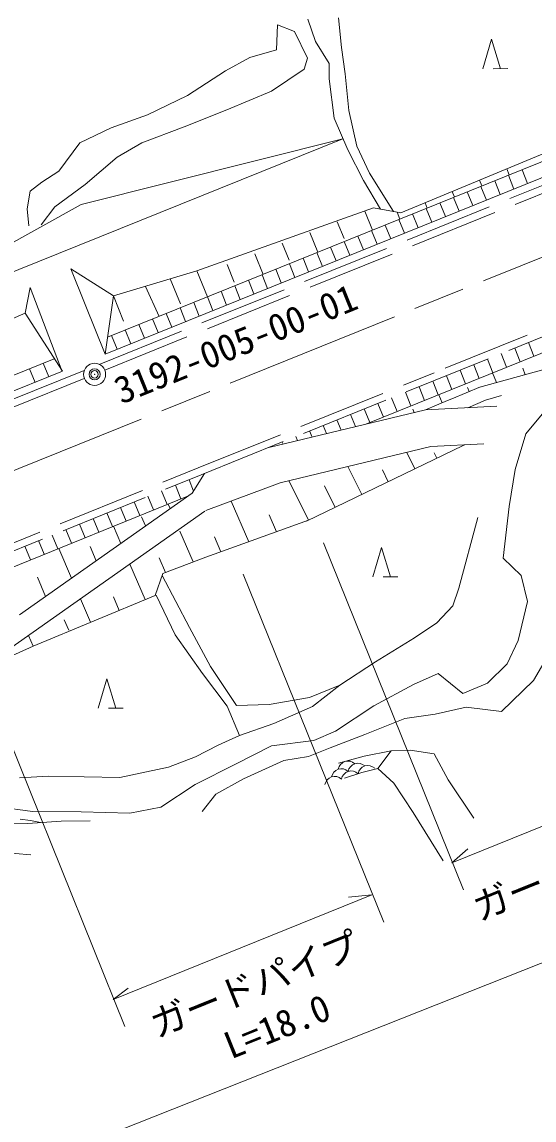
# Model space of a CAD drawing. Units: millimetres, scale not verified. Extents: x 40000 to 680000, y 20000 to 380000.
# Drawn here: x 174607 to 209316, y 245614 to 320017 of the extents above; entities that cross this region are included whole.
import ezdxf
from ezdxf.enums import TextEntityAlignment as Align

# ---------------------------------------------------------------- set-up
doc = ezdxf.new("R2010")
doc.units = ezdxf.units.MM
doc.header["$LTSCALE"] = 1000
doc.header["$PDMODE"] = 32
doc.header["$PDSIZE"] = 500
doc.linetypes.add('CHAIN', pattern=[18.5, 12, -1.5, 3.5, -1.5])
doc.linetypes.add('DASHED', pattern=[7.5, 6, -1.5])
for name, color, linetype, lineweight in [('M-BGD', 7, 'Continuous', 13), ('M-BGD-OTRS1', 7, 'DASHED', 13), ('M-BMK', 2, 'CHAIN', 13), ('M-BMK-SRVR', 3, 'Continuous', 13), ('M-STR-HTXT', 7, 'Continuous', 13)]:
    doc.layers.add(name, color=color, linetype=linetype, lineweight=lineweight)
doc.styles.add('ＭＳ ゴシック', font='')
doc.styles.get('ＭＳ ゴシック').set_extended_font_data('MS Gothic')

# ---------------------------------------------------------------- blocks, each defined once
blk = doc.blocks.new('仮想点')
at = {"color": 3, "linetype": 'Continuous', "lineweight": 13}
for radius in [1, 0.5]:
    blk.add_circle((0, 0), radius, dxfattribs=at)
at = {"color": 3}
blk.add_point((0, 0), dxfattribs=at)
blk = doc.blocks.new('針葉樹林')
at = {"color": 7, "linetype": 'Continuous', "lineweight": 13}
for p, q in [((-0.6, -1), (0, 1)), ((0, 1), (0.6, -1)), ((0.1, -1), (1.1, -1))]:
    blk.add_line(p, q, dxfattribs=at)

msp = doc.modelspace()

# ---------------------------------------------------------------- linework, layer by layer
at = {"layer": 'M-BGD'}
for p, q in [((194501.1, 318683.9), (193976.8, 320207.6)), ((196063.8, 320297.4), (196266.5, 318293.5)), ((191866.4, 318128.2), (191917.2, 319825.6)), ((191917.2, 319825.6), (193078.1, 319363.2)), ((193078.1, 319363.2), (193969.2, 317563.8)), ((195418.8, 317204.5), (194501.1, 318683.9)), ((190046.6, 317607.8), (191866.4, 318128.2)), ((196266.5, 318293.5), (196515.4, 316512.2)), ((188410.3, 316707.8), (190046.6, 317607.8)), ((193969.2, 317563.8), (193730.9, 316818.2)), ((195435.5, 316170.2), (195418.8, 317204.5)), ((185837.3, 315026), (188410.3, 316707.8)), ((193730.9, 316818.2), (191529.1, 315325)), ((196515.4, 316512.2), (196764.1, 314025.8)), ((195774.9, 313502.4), (195435.5, 316170.2)), ((183106.4, 313726.3), (185837.3, 315026)), ((191529.1, 315325), (188485.7, 314061.2)), ((188485.7, 314061.2), (185610.9, 312902)), ((196764.1, 314025.8), (197293.6, 311606.8)), ((180649.4, 312852.4), (183106.4, 313726.3)), ((196699, 311350.2), (195774.9, 313502.4)), ((178529.8, 311826.9), (180649.4, 312852.4)), ((180411.1, 298660.8), (215062.9, 312648.1)), ((185610.9, 312902), (182730.7, 311829.5)), ((200280.9, 307081), (214736.4, 313074.9)), ((160228.3, 297523.4), (196345.8, 312102.4)), ((177097.3, 309902.6), (178529.8, 311826.9)), ((178611.2, 307639.7), (196345.8, 312102.4)), ((182730.7, 311829.5), (181053.8, 310850.7)), ((180245.6, 297515.6), (215389.7, 311701.7)), ((197749.2, 309264.9), (196699, 311350.2)), ((197293.6, 311606.8), (198159.6, 309781.7)), ((181053.8, 310850.7), (178892.3, 309006.4)), ((175963.4, 309151.9), (177097.3, 309902.6)), ((198159.6, 309781.7), (199796.3, 307171.5)), ((207637.9, 309651), (207471.7, 310062.7)), ((207948.9, 308698.2), (207574.6, 309625.5)), ((208876.2, 309072.5), (208501.9, 309999.8)), ((175171.1, 308559.4), (175963.4, 309151.9)), ((178892.3, 309006.4), (176833.5, 307491.9)), ((198914.1, 307336.1), (197749.2, 309264.9)), ((205783.3, 308902.4), (205624.2, 309296.6)), ((206094.3, 307949.6), (205720, 308876.9)), ((207021.6, 308323.9), (206647.3, 309251.2)), ((174960.3, 307346.5), (175171.1, 308559.4)), ((203928.7, 308153.8), (203776.6, 308530.5)), ((204239.7, 307200.9), (203865.4, 308128.2)), ((205167, 307575.2), (204792.7, 308502.5)), ((178611.2, 307639.7), (160228.3, 297523.4)), ((175073.7, 306202.2), (174960.3, 307346.5)), ((176833.5, 307491.9), (175916.8, 306265.9)), ((198430.6, 307426.3), (186461.6, 303152)), ((198430.6, 307426.3), (200280.9, 307081)), ((202074.1, 307405.2), (201929.1, 307764.5)), ((202385.1, 306452.3), (202010.8, 307379.6)), ((203312.4, 306826.6), (202938.1, 307753.9)), ((198365, 305907.9), (197844, 307198.5)), ((200219.5, 306656.6), (200029.2, 307128)), ((200530.6, 305703.7), (200156.2, 306631)), ((201457.9, 306078), (201083.5, 307005.3)), ((196437, 305341), (195979.6, 306474.3)), ((198676, 304955.1), (198301.6, 305882.4)), ((199603.3, 305329.4), (199228.9, 306256.7)), ((194655.8, 304410.7), (194115.1, 305750.1)), ((196821.4, 304206.5), (196447, 305133.8)), ((197748.7, 304580.8), (197374.3, 305508.1)), ((192718, 303868.2), (192250.7, 305025.9)), ((194966.8, 303457.9), (194592.4, 304385.1)), ((195894.1, 303832.2), (195519.7, 304759.5)), ((188999, 302395.4), (188521.8, 303577.6)), ((190946.6, 302913.5), (190386.2, 304301.8)), ((193112.2, 302709.2), (192737.8, 303636.5)), ((194039.5, 303083.5), (193665.1, 304010.8)), ((178891.4, 300871.5), (177910.2, 303299.9)), ((177910.2, 303299.9), (180814.3, 301450.8)), ((180814.3, 301450.8), (186461.6, 303152)), ((186461.6, 303152), (187172.8, 301390.2)), ((191257.6, 301960.6), (190883.3, 302887.9)), ((192184.9, 302334.9), (191810.6, 303262.2)), ((182980.8, 302103.5), (183898.1, 300068.3)), ((185344.8, 300912.7), (184660.1, 302609.3)), ((189403, 301212), (189028.7, 302139.3)), ((190330.3, 301586.3), (189956, 302513.6)), ((175162.9, 302014.5), (174813.4, 300288.3)), ((177340.4, 296342.9), (175162.9, 302014.5)), ((180814.3, 301450.8), (180245.6, 297515.6)), ((181499.9, 299751.7), (180814.3, 301450.8)), ((187548.4, 300463.4), (187174.1, 301390.7)), ((188475.7, 300837.7), (188101.4, 301765)), ((197903.8, 292759.6), (219512.4, 301482)), ((180245.6, 297515.6), (178891.4, 300871.5)), ((185693.8, 299714.8), (185319.5, 300642.1)), ((186621.1, 300089.1), (186246.8, 301016.4)), ((167354.3, 297056.8), (174813.4, 300288.3)), ((177345.7, 296345), (174813.4, 300288.3)), ((183839.2, 298966.1), (183464.9, 299893.4)), ((184766.5, 299340.5), (184392.2, 300267.8)), ((181984.6, 298217.5), (181610.3, 299144.8)), ((182911.9, 298591.8), (182537.6, 299519.1)), ((181057.3, 297843.2), (180683, 298770.5)), ((208384.8, 296990.3), (208010.5, 297917.6)), ((209312.1, 297364.6), (208937.8, 298291.9)), ((75898.2, 256473.6), (176795.7, 297201.4)), ((176420.8, 295971.7), (176046.5, 296899)), ((206530.2, 296241.7), (206155.9, 297169)), ((207457.5, 296616), (207083.2, 297543.3)), ((76272.5, 255546.3), (177345.7, 296345)), ((175493.5, 295597.4), (175119.2, 296524.7)), ((204675.6, 295493.1), (204301.3, 296420.4)), ((205602.9, 295867.4), (205228.6, 296794.7)), ((205631.7, 295281.1), (210642.8, 296644.6)), ((206504.8, 296231.4), (206764, 295589.2)), ((208552.5, 296548.2), (208707.3, 296118)), ((202821, 294744.5), (202446.7, 295671.8)), ((203748.3, 295118.8), (203374, 296046.1)), ((200966.4, 293995.8), (200592.1, 294923.1)), ((201893.7, 294370.1), (201519.4, 295297.4)), ((202852.7, 294757.2), (203077, 294201.5)), ((203735.8, 294478.3), (205690.5, 295299.9)), ((204812.8, 295240.5), (204921, 294976.5)), ((206027.5, 294394.1), (207108.8, 294717.2)), ((199111.8, 293247.2), (198737.5, 294174.5)), ((200039.1, 293621.5), (199664.8, 294548.8)), ((201955.7, 293730.2), (203458.7, 294361.9)), ((201955.7, 293730.2), (206801, 293980.1)), ((203458.7, 294361.9), (203735.8, 294478.3)), ((204828.1, 293878.3), (206027.5, 294394.1)), ((191332.8, 291185.6), (201955.7, 293730.2)), ((197218.2, 292595.4), (196882.9, 293425.9)), ((198184.5, 292872.9), (197810.2, 293800.2)), ((201095.2, 293775.6), (201185, 293545.6)), ((208760.2, 292116.6), (209872.7, 293438.5)), ((195251.6, 292124.3), (195028.3, 292677.3)), ((196234.9, 292359.8), (195955.6, 293051.6)), ((193284.9, 291653.2), (193173.7, 291928.7)), ((194268.2, 291888.7), (194101, 292303)), ((208760.2, 292116.6), (208038, 289698.6)), ((191163.9, 291652.3), (191164.8, 291649.6)), ((192101.2, 288798.9), (202314.3, 291245.4)), ((192301.6, 291417.6), (192246.4, 291554.4)), ((193885.7, 286183.5), (204520.7, 291319)), ((202314.3, 291245.4), (205916.6, 291431.2)), ((204520.7, 291319), (204613.8, 291364)), ((200684.3, 290854.9), (201237.7, 289733.7)), ((202551.5, 290828.8), (202731.8, 290455.2)), ((186150.4, 288088.6), (186979.1, 289428.2)), ((196695.3, 289899.4), (197635.6, 287994.3)), ((199037.3, 289673.1), (199436.7, 288864)), ((208038, 289698.6), (207633.5, 287185.1)), ((186240.9, 288235), (185929.7, 289003.4)), ((187075.9, 286908.2), (192101.2, 288798.9)), ((192706.2, 288943.9), (194033.5, 286254.9)), ((174439.2, 279852.2), (186150.4, 288088.6)), ((184451.5, 287325.6), (184076, 288252.4)), ((185378.3, 287701.1), (185002.8, 288627.9)), ((195113.5, 288585.4), (195834.5, 287124.6)), ((130695.6, 265547.8), (185899.6, 287912.2)), ((182597.8, 286574.6), (182222.4, 287501.4)), ((183524.7, 286950.1), (183149.2, 287876.9)), ((184523, 287354.6), (184659.2, 287039.8)), ((188780.9, 287549.7), (189973.2, 284793.7)), ((171732.8, 276115), (187013.3, 286861.7)), ((180744.2, 285823.7), (180368.7, 286750.5)), ((181671, 286199.1), (181295.5, 287126)), ((182715.8, 286495), (182988.4, 285864.8)), ((191360.1, 286624.8), (191858.7, 285472.3)), ((207633.5, 287185.1), (207216.9, 283686.9)), ((178890.5, 285072.7), (178515.1, 285999.5)), ((179817.4, 285448.2), (179441.9, 286375)), ((180814.7, 285852.2), (181317.6, 284689.7)), ((187065.4, 283747.3), (194033.5, 286254.9)), ((205510.3, 286445.1), (204218.8, 281663)), ((177036.9, 284321.7), (176661.4, 285248.6)), ((177963.7, 284697.2), (177588.2, 285624)), ((185302, 285517.3), (186202, 283436.6)), ((187647.7, 285132.2), (188087.6, 284115.2)), ((175183.2, 283570.8), (174807.8, 284497.6)), ((176110.1, 283946.3), (175734.6, 284873.1)), ((177106.4, 284349.9), (177976, 282339.6)), ((179233.4, 284470.3), (179646.8, 283514.7)), ((183910.4, 283696.9), (184336.4, 282712)), ((184165.2, 282647.1), (187065.4, 283747.3)), ((207216.9, 283686.9), (208439.4, 282506)), ((181913.7, 283275.2), (182952.4, 280874.1)), ((175649.4, 282386.4), (176207.6, 281095.9)), ((183640.4, 281159.7), (184165.2, 282647.1)), ((184115.2, 282505.3), (185964.4, 278979.2)), ((208439.4, 282506), (208873.3, 280749.8)), ((204218.8, 281663), (203815.6, 280462.5)), ((175360.6, 277722.3), (183640.4, 281159.7)), ((178572.1, 280925.1), (179257.7, 279340.2)), ((180802, 281062.3), (181198.4, 280145.9)), ((184995.2, 278480.8), (183693.2, 281181.6)), ((208873.3, 280749.8), (208249.9, 278095.5)), ((203815.6, 280462.5), (202728.8, 279299.1)), ((177469.2, 279513.7), (177775.8, 278805)), ((202728.8, 279299.1), (201210.5, 278296)), ((175047.4, 278446.2), (175360.6, 277722.3)), ((186851.4, 275872), (184995.2, 278480.8)), ((185964.4, 278979.2), (187378.5, 276343.8)), ((201210.5, 278296), (198570.8, 276660.4)), ((175360.6, 277722.3), (171732.8, 276115)), ((208249.9, 278095.5), (207498.5, 276517.5)), ((209281, 275403.4), (210291.6, 277127.9)), ((187378.5, 276343.8), (189149.9, 273703.5)), ((198570.8, 276660.4), (196161.9, 275085)), ((207498.5, 276517.5), (206161.7, 275214)), ((188525, 273647), (186851.4, 275872)), ((202808.4, 275880), (201148.8, 275134.7)), ((204488, 274504), (202808.4, 275880)), ((207111.7, 273302.1), (209281, 275403.4)), ((194095.1, 274253.7), (196161.9, 275085)), ((196161.9, 275085), (194296.3, 273625.1)), ((201148.8, 275134.7), (198459.7, 273672.7)), ((206161.7, 275214), (204488, 274504)), ((191373.7, 273777.1), (194095.1, 274253.7)), ((189348.8, 271660.3), (188525, 273647)), ((189149.9, 273703.5), (191373.7, 273777.1)), ((194296.3, 273625.1), (191687.5, 272473.8)), ((198459.7, 273672.7), (195866.7, 271971)), ((200552.7, 272810.6), (202625.1, 273104.1)), ((202625.1, 273104.1), (204721.9, 273592.9)), ((204721.9, 273592.9), (207111.7, 273302.1)), ((191687.5, 272473.8), (189348.8, 271660.3)), ((200552.7, 272810.6), (197854.2, 271734.4)), ((187906.7, 271003), (189348.8, 271660.3)), ((195866.7, 271971), (194400.5, 271339.1)), ((197854.2, 271734.4), (195498.8, 270831)), ((186375.2, 270225.1), (187906.7, 271003)), ((191509.7, 270978.2), (189135.9, 269759.5)), ((194400.5, 271339.1), (191509.7, 270978.2)), ((195498.8, 270831), (194035, 270242.8)), ((184535, 269531.6), (186375.2, 270225.1)), ((194035, 270242.8), (192362.7, 269970.4)), ((196068, 269790.3), (197796.4, 270268.1)), ((197796.4, 270268.1), (199632.7, 270631.5)), ((198733.3, 269436), (199632.7, 270631.5)), ((199632.7, 270631.5), (200921.7, 270668.1)), ((200921.7, 270668.1), (202541.8, 270432.9)), ((202541.8, 270432.9), (203500.7, 268666)), ((184535, 269531.6), (181232.6, 268826.8)), ((189135.9, 269759.5), (186343.5, 268352.7)), ((192362.7, 269970.4), (189626.9, 268736.8)), ((198733.3, 269436), (197639.7, 269163.2)), ((199807.6, 268430.4), (198733.3, 269436)), ((176405.6, 268907.9), (174450.6, 268797.7)), ((181232.6, 268826.8), (176405.6, 268907.9)), ((189626.9, 268736.8), (187753.8, 267703.6)), ((197639.7, 269163.2), (196470.5, 268778.7)), ((203500.7, 268666), (205245.1, 266058.8)), ((186343.5, 268352.7), (184011.5, 266810.4)), ((201117.2, 266455.7), (199807.6, 268430.4)), ((187753.8, 267703.6), (186823.6, 266523.3)), ((172061.4, 266969.8), (175323.8, 266513.4)), ((175323.8, 266513.4), (178612.5, 266504.6)), ((178612.5, 266504.6), (181924.6, 266412.8)), ((181924.6, 266412.8), (184011.5, 266810.4)), ((203156.4, 263170.7), (201117.2, 266455.7)), ((175004, 265707.6), (171218.8, 265774.1)), ((175179.1, 265909.2), (174495.6, 265997.5)), ((177275.4, 265868.9), (175004, 265707.6)), ((175865, 265768.7), (175179.1, 265909.2)), ((179235, 265878.9), (177275.4, 265868.9)), ((175202.8, 263575.8), (173055.2, 263763.5))]:
    msp.add_line(p, q, dxfattribs=at)
for centre in [(196251.7, 268748.3), (196703.1, 269270.6), (197376.3, 269118.2), (198049.7, 268965.7), (195800.3, 268226), (196925, 268595.8)]:
    msp.add_arc(centre, 670.9, 46.27607, 170.13105, dxfattribs=at)
at = {"layer": 'M-BGD-OTRS1'}
for p, q in [((179851.4, 296817.3), (215553.1, 311228.4)), ((180221.7, 296427.5), (215740.3, 310764.8)), ((203282.2, 296548.2), (218929.4, 302864.3)), ((186743.3, 289333), (219116.5, 302400.6)), ((76459.6, 255082.6), (178826.7, 296403.7)), ((186556.2, 289796.7), (202540.3, 296248.7)), ((76646.6, 254619), (178830.8, 295866.1)), ((79889, 246583.2), (186556.2, 289796.7)), ((80076, 246119.5), (186743.3, 289333))]:
    msp.add_line(p, q, dxfattribs=at)
at = {"layer": 'M-BMK'}
msp.add_line((171568.3, 288621), (217826.9, 307293.5), dxfattribs=at)
at = {"layer": 'M-STR-HTXT'}
for p, q in [((204543.4, 261216.3), (195051.9, 284730.1)), ((199123.8, 259028.7), (189607.7, 282603.4)), ((181588.8, 251950.6), (172254.5, 275075.2)), ((94644.4, 210646.7), (253353, 273503.5)), ((203748.6, 263052.3), (218177.2, 268876.4)), ((203748.6, 263052.3), (204819.3, 263992.3)), ((180794, 253786.5), (198329, 260864.6)), ((198329, 260864.6), (196743.3, 260725.3)), ((180794, 253786.5), (181810.4, 254541.5))]:
    msp.add_line(p, q, dxfattribs=at)

# ---------------------------------------------------------------- block references
at = {"layer": 'M-BGD', "xscale": 999.9998, "yscale": 999.9998, "rotation": 0.23939}
for p in [(206444.1, 317848.7), (198987.9, 283418.5), (180360.3, 274515.6)]:
    msp.add_blockref('針葉樹林', p, dxfattribs=at)
at = {"layer": 'M-BMK-SRVR', "xscale": 749.9999, "yscale": 749.9999}
msp.add_blockref('仮想点', (179528.9, 296140.1), dxfattribs=at)

# ---------------------------------------------------------------- texts
at = {"layer": 'M-BMK-SRVR', "style": 'ＭＳ ゴシック'}
msp.add_text('3192-005-00-01', height=1833, rotation=21.982, dxfattribs=at).set_placement((181541.4, 293583.1), align=Align.BOTTOM_LEFT)
at = {"layer": 'M-STR-HTXT', "style": 'ＭＳ ゴシック'}
for s, p in [('ガードパイプ', (205820, 258560.6)), ('ガードパイプ', (183958.3, 250649.6)), ('L=18.0', (188977.1, 249203.5))]:
    msp.add_text(s, height=1833, rotation=21.982, dxfattribs=at).set_placement(p, align=Align.BOTTOM_LEFT)

doc.saveas('drawing.dxf')
